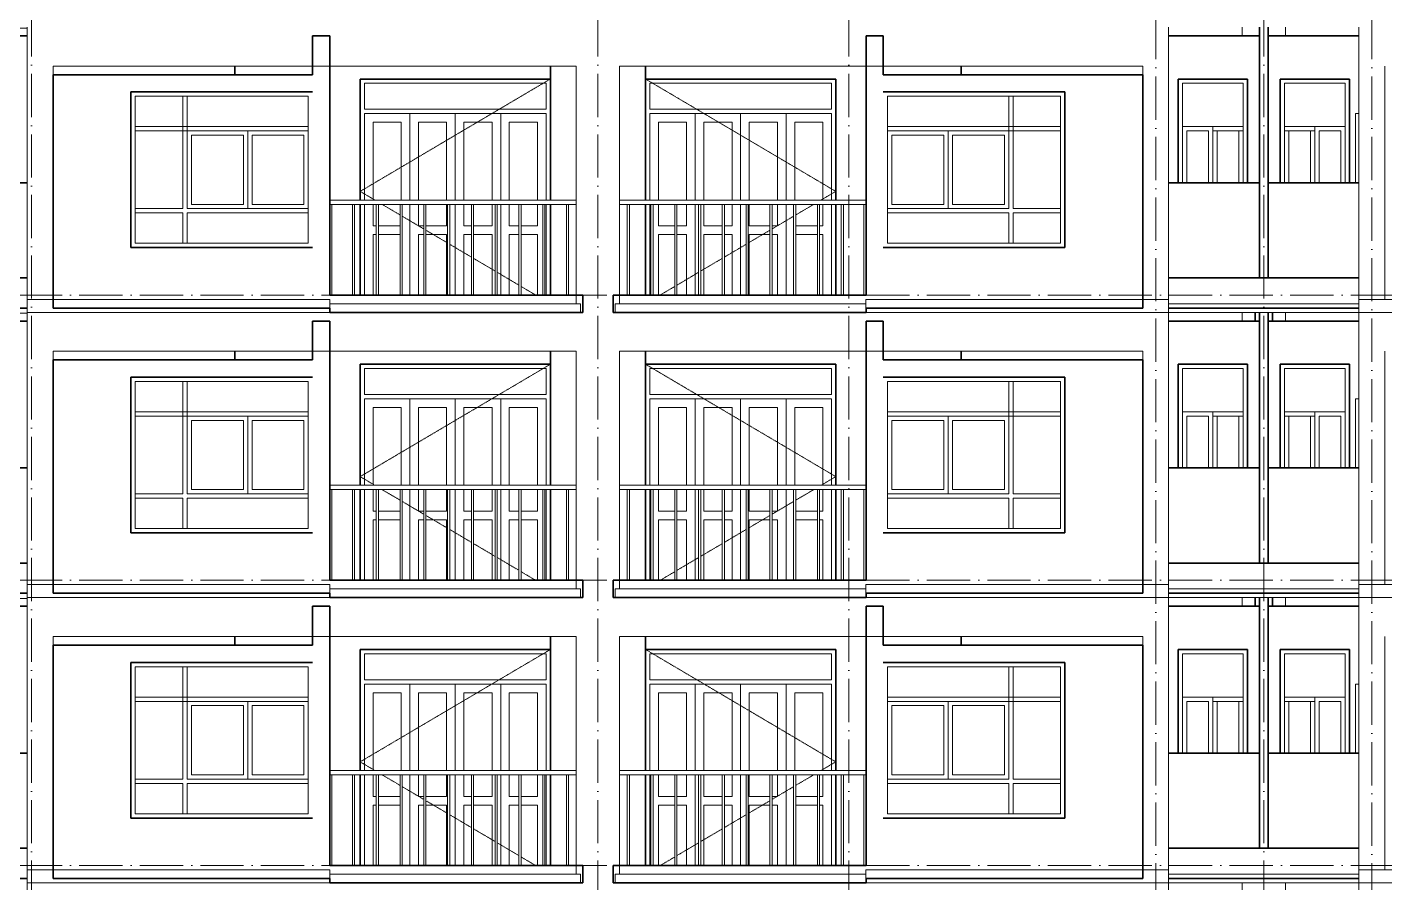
# Model space of a CAD drawing. Header units: millimetres. Extents: x -20608 to 106651, y -8981 to 93550.
# Drawn here: x 10400 to 26101, y 54700 to 64600 of the extents above; entities that cross this region are included whole.
import ezdxf

# ---------------------------------------------------------------- set-up
doc = ezdxf.new("R2010")
doc.units = ezdxf.units.MM
doc.linetypes.add('Dash 1_16__2_', pattern=[3.175, 1.5875, -1.5875])
doc.linetypes.add('Grid Line', pattern=[14, 10, -2, 0, -2])
for name, color, linetype, lineweight in [('CUA', 31, 'Continuous', 9), ('NET CAT', 3, 'Continuous', 5), ('NET CATConcrete', 3, 'Continuous', 5), ('NET THAY 1', 41, 'Continuous', 5), ('NET THAY 2', 55, 'Continuous', 5), ('NET-THAY', 2, 'Continuous', 9), ('TRUC', 225, 'Continuous', 5)]:
    doc.layers.add(name, color=color, linetype=linetype, lineweight=lineweight)

# ---------------------------------------------------------------- blocks, each defined once
blk = doc.blocks.new('CUA LO GIA - DB6-60239-MẶT ĐỨNG 1-14')
at = {"layer": 'CUA', "color": 90, "linetype": 'Dash 1_16__2_'}
for p, q in [((14251, 23100), (16451, 24400)), ((14251, 23100), (14420, 23000)), ((14504, 22950), (14712, 22828)), ((14737, 22813), (14987, 22665)), ((15012, 22650), (15262, 22503)), ((15287, 22488), (15537, 22340)), ((15562, 22325), (15812, 22178)), ((15837, 22163), (16087, 22015)), ((16112, 22000), (16281, 21900))]:
    blk.add_line(p, q, dxfattribs=at)
at = {"layer": 'CUA', "color": 90}
for p, q in [((16451, 24400), (14251, 24400)), ((14251, 24400), (14251, 23000)), ((14301, 24050), (14301, 24350)), ((14301, 24350), (16401, 24350)), ((16401, 24350), (16401, 24050)), ((16401, 24050), (14301, 24050)), ((14301, 24000), (16401, 24000)), ((14301, 23000), (14301, 24000)), ((14401, 23900), (14401, 23000)), ((14401, 23900), (14726, 23900)), ((14726, 23000), (14726, 23900)), ((14826, 23000), (14826, 24000)), ((15351, 24000), (14826, 24000)), ((14926, 23900), (15251, 23900)), ((14926, 23900), (14926, 23000)), ((15251, 23000), (15251, 23900)), ((15351, 24000), (15351, 23000)), ((15876, 24000), (15351, 24000)), ((15351, 23000), (15351, 24000)), ((15451, 23900), (15451, 23000)), ((15451, 23900), (15776, 23900)), ((15776, 23000), (15776, 23900)), ((15876, 24000), (15876, 23000)), ((15976, 23900), (16301, 23900)), ((15976, 23900), (15976, 23000)), ((16301, 23000), (16301, 23900)), ((16401, 24000), (16401, 23000)), ((14251, 22950), (14251, 21900)), ((14301, 21900), (14301, 22950)), ((14401, 22950), (14401, 22700)), ((14826, 21900), (14826, 22950)), ((14926, 22950), (14926, 22700)), ((15251, 22700), (15251, 22950)), ((15351, 22950), (15351, 21900)), ((15351, 21900), (15351, 22950)), ((15451, 22950), (15451, 22700)), ((15776, 22700), (15776, 22950)), ((15876, 22950), (15876, 21900)), ((15976, 22950), (15976, 22700)), ((16301, 22700), (16301, 22950)), ((16401, 22950), (16401, 21900)), ((14401, 22700), (14437, 22700)), ((14462, 22700), (14712, 22700)), ((14926, 22700), (14987, 22700)), ((15012, 22700), (15251, 22700)), ((15451, 22700), (15537, 22700)), ((15562, 22700), (15776, 22700)), ((15976, 22700), (16087, 22700)), ((16112, 22700), (16301, 22700)), ((14437, 22600), (14401, 22600)), ((14401, 22600), (14401, 21900)), ((14712, 22600), (14462, 22600)), ((14926, 22600), (14926, 21900)), ((14987, 22600), (14926, 22600)), ((15251, 22600), (15012, 22600)), ((15251, 21900), (15251, 22600)), ((15537, 22600), (15451, 22600)), ((15451, 22600), (15451, 21900)), ((15776, 22600), (15562, 22600)), ((15776, 21900), (15776, 22600)), ((15976, 22600), (15976, 21900)), ((16087, 22600), (15976, 22600)), ((16301, 22600), (16112, 22600)), ((16301, 21900), (16301, 22600))]:
    blk.add_line(p, q, dxfattribs=at)
blk = doc.blocks.new('X-PHONG NGU 2 - X-PHONG NGU 2_Recovery_-201132-MẶT ĐỨNG 1-14')
at = {"layer": 'CUA', "color": 90}
for p, q in [((11651, 24200), (13651, 24200)), ((11651, 24200), (11651, 22500)), ((12251, 24200), (12201, 24200)), ((12201, 22900), (12201, 24200)), ((12251, 24200), (12251, 22900)), ((13651, 22500), (13651, 24200)), ((13651, 23850), (11651, 23850)), ((11651, 23850), (11651, 23800)), ((11651, 23800), (13651, 23800)), ((12301, 23750), (12301, 22950)), ((12301, 23750), (12901, 23750)), ((12901, 22950), (12901, 23750)), ((12951, 22900), (12951, 23800)), ((13651, 23800), (12951, 23800)), ((13001, 23750), (13601, 23750)), ((13001, 23750), (13001, 22950)), ((13601, 22950), (13601, 23750)), ((13651, 23800), (13651, 23850)), ((13651, 23800), (13651, 22900)), ((12301, 22950), (12901, 22950)), ((13001, 22950), (13601, 22950)), ((11651, 22900), (12201, 22900)), ((11651, 22850), (11651, 22900)), ((12201, 22850), (11651, 22850)), ((12201, 22500), (12201, 22850)), ((12251, 22900), (13651, 22900)), ((12251, 22850), (12251, 22500)), ((13651, 22850), (12251, 22850)), ((13651, 22900), (12951, 22900)), ((13651, 22900), (13651, 22850)), ((11651, 22500), (13651, 22500)), ((12251, 22500), (12201, 22500))]:
    blk.add_line(p, q, dxfattribs=at)
blk = doc.blocks.new('Railing - 25mm-77671-MẶT ĐỨNG 1-14')
at = {"layer": 'NET THAY 2', "color": 90, "lineweight": 9}
for p, q in [((16637, 21900), (16637, 22950)), ((16662, 21900), (16662, 22950))]:
    blk.add_line(p, q, dxfattribs=at)
blk = doc.blocks.new('Railing - 25mm-V410-MẶT ĐỨNG 1-14')
at = {"layer": 'NET THAY 2', "color": 90, "lineweight": 9}
blk.add_line((13924, 21900), (13924, 22950), dxfattribs=at)
blk = doc.blocks.new('Railing - Railing-V461-MẶT ĐỨNG 1-14')
for name, p in [('Railing - 25mm-V410-MẶT ĐỨNG 1-14', (0, 3300)), ('Railing - 25mm-77671-MẶT ĐỨNG 1-14', (-2475, 3300)), ('Railing - 25mm-77671-MẶT ĐỨNG 1-14', (-2200, 3300)), ('Railing - 25mm-77671-MẶT ĐỨNG 1-14', (-1925, 3300)), ('Railing - 25mm-77671-MẶT ĐỨNG 1-14', (-1650, 3300)), ('Railing - 25mm-77671-MẶT ĐỨNG 1-14', (-1375, 3300)), ('Railing - 25mm-77671-MẶT ĐỨNG 1-14', (-1100, 3300)), ('Railing - 25mm-77671-MẶT ĐỨNG 1-14', (-825, 3300)), ('Railing - 25mm-77671-MẶT ĐỨNG 1-14', (-550, 3300)), ('Railing - 25mm-77671-MẶT ĐỨNG 1-14', (-275, 3300)), ('Railing - 25mm-77671-MẶT ĐỨNG 1-14', (0, 3300))]:
    blk.add_blockref(name, p)
blk = doc.blocks.new('Top Rail Type - Top Rail_Internal_-227118-MẶT ĐỨNG 1-14')
at = {"layer": 'NET THAY 1', "color": 90, "lineweight": 9}
for p, q in [((16751, 23000), (13901, 23000)), ((16751, 22950), (13901, 22950))]:
    blk.add_line(p, q, dxfattribs=at)
blk = doc.blocks.new('CUA LO GIA - DB6-202766-MẶT ĐỨNG 1-14')
at = {"layer": 'CUA', "color": 90, "linetype": 'Dash 1_16__2_'}
for p, q in [((19751, 23100), (17551, 24400)), ((19751, 23100), (19581, 23000)), ((19497, 22950), (19289, 22828)), ((19264, 22813), (19014, 22665)), ((18989, 22650), (18739, 22503)), ((18714, 22488), (18464, 22340)), ((18439, 22325), (18189, 22178)), ((18164, 22163), (17914, 22015)), ((17889, 22000), (17720, 21900))]:
    blk.add_line(p, q, dxfattribs=at)
at = {"layer": 'CUA', "color": 90}
for p, q in [((19751, 24400), (17551, 24400)), ((17601, 24050), (17601, 24350)), ((17601, 24350), (19701, 24350)), ((19701, 24350), (19701, 24050)), ((19751, 23000), (19751, 24400)), ((19701, 24050), (17601, 24050)), ((17601, 23000), (17601, 24000)), ((17601, 24000), (19701, 24000)), ((17701, 23900), (17701, 23000)), ((17701, 23900), (18026, 23900)), ((18026, 23000), (18026, 23900)), ((18126, 23000), (18126, 24000)), ((18651, 24000), (18126, 24000)), ((18226, 23900), (18551, 23900)), ((18226, 23900), (18226, 23000)), ((18551, 23000), (18551, 23900)), ((19176, 24000), (18651, 24000)), ((18651, 23000), (18651, 24000)), ((18651, 24000), (18651, 23000)), ((18751, 23900), (18751, 23000)), ((18751, 23900), (19076, 23900)), ((19076, 23000), (19076, 23900)), ((19176, 24000), (19176, 23000)), ((19276, 23900), (19601, 23900)), ((19276, 23900), (19276, 23000)), ((19601, 23000), (19601, 23900)), ((19701, 24000), (19701, 23000)), ((17601, 21900), (17601, 22950)), ((17701, 22950), (17701, 22700)), ((18026, 22700), (18026, 22950)), ((18126, 21900), (18126, 22950)), ((18226, 22950), (18226, 22700)), ((18551, 22700), (18551, 22950)), ((18651, 21900), (18651, 22950)), ((18651, 22950), (18651, 21900)), ((18751, 22950), (18751, 22700)), ((19076, 22700), (19076, 22950)), ((19176, 22950), (19176, 21900)), ((19601, 22700), (19601, 22950)), ((19701, 22950), (19701, 21900)), ((19751, 21900), (19751, 22950)), ((17701, 22700), (17889, 22700)), ((17914, 22700), (18026, 22700)), ((18226, 22700), (18439, 22700)), ((18464, 22700), (18551, 22700)), ((18751, 22700), (18989, 22700)), ((19014, 22700), (19076, 22700)), ((19289, 22700), (19539, 22700)), ((19564, 22700), (19601, 22700)), ((17889, 22600), (17701, 22600)), ((17701, 22600), (17701, 21900)), ((18026, 22600), (17914, 22600)), ((18026, 21900), (18026, 22600)), ((18226, 22600), (18226, 21900)), ((18439, 22600), (18226, 22600)), ((18551, 22600), (18464, 22600)), ((18551, 21900), (18551, 22600)), ((18989, 22600), (18751, 22600)), ((18751, 22600), (18751, 21900)), ((19076, 22600), (19014, 22600)), ((19076, 21900), (19076, 22600)), ((19539, 22600), (19289, 22600)), ((19601, 22600), (19564, 22600)), ((19601, 21900), (19601, 22600))]:
    blk.add_line(p, q, dxfattribs=at)
blk = doc.blocks.new('X-PHONG NGU 2 - X-PHONG NGU 2_Recovery_-V411-MẶT ĐỨNG 1-14')
at = {"layer": 'CUA', "color": 90}
for p, q in [((20351, 24200), (20351, 22500)), ((20351, 24200), (22351, 24200)), ((21801, 24200), (21751, 24200)), ((21751, 22900), (21751, 24200)), ((21801, 24200), (21801, 22900)), ((22351, 22500), (22351, 24200)), ((20351, 23850), (20351, 23800)), ((22351, 23850), (20351, 23850)), ((20351, 23800), (22351, 23800)), ((21051, 23800), (20351, 23800)), ((20351, 22900), (20351, 23800)), ((20401, 23750), (20401, 22950)), ((20401, 23750), (21001, 23750)), ((21001, 22950), (21001, 23750)), ((21051, 23800), (21051, 22900)), ((21101, 23750), (21701, 23750)), ((21101, 23750), (21101, 22950)), ((21701, 22950), (21701, 23750)), ((22351, 23800), (22351, 23850)), ((20401, 22950), (21001, 22950)), ((21101, 22950), (21701, 22950)), ((20351, 22900), (21751, 22900)), ((20351, 22850), (20351, 22900)), ((21051, 22900), (20351, 22900)), ((21751, 22850), (20351, 22850)), ((21751, 22500), (21751, 22850)), ((21801, 22900), (22351, 22900)), ((21801, 22850), (21801, 22500)), ((22351, 22850), (21801, 22850)), ((22351, 22900), (22351, 22850)), ((20351, 22500), (22351, 22500)), ((21801, 22500), (21751, 22500))]:
    blk.add_line(p, q, dxfattribs=at)
blk = doc.blocks.new('X-PHONG NGU 1 - X-PHONG NGU 850-202769-MẶT ĐỨNG 1-14')
at = {"layer": 'CUA', "color": 90}
for p, q in [((23711, 23200), (23711, 24400)), ((24511, 24400), (23711, 24400)), ((23761, 24350), (23761, 23200)), ((23761, 24350), (24461, 24350)), ((24461, 23200), (24461, 24350)), ((24511, 24400), (24511, 23200)), ((24111, 23850), (23761, 23850)), ((23761, 23200), (23761, 23850)), ((23811, 23800), (23811, 23200)), ((23811, 23800), (24061, 23800)), ((24061, 23200), (24061, 23800)), ((24111, 23850), (24111, 23200)), ((24111, 23850), (24461, 23850)), ((24111, 23800), (24461, 23800)), ((24161, 23800), (24411, 23800)), ((24161, 23800), (24161, 23200)), ((24411, 23200), (24411, 23800))]:
    blk.add_line(p, q, dxfattribs=at)
blk = doc.blocks.new('Railing - Railing-227121-MẶT ĐỨNG 1-14')
at = {"extrusion": (0, 0, -1), "zscale": -1}
for name, p in [('Railing - 25mm-77671-MẶT ĐỨNG 1-14', (-34001, 0)), ('Railing - 25mm-77671-MẶT ĐỨNG 1-14', (-34276, 0)), ('Railing - 25mm-77671-MẶT ĐỨNG 1-14', (-34551, 0)), ('Railing - 25mm-77671-MẶT ĐỨNG 1-14', (-34826, 0)), ('Railing - 25mm-77671-MẶT ĐỨNG 1-14', (-35101, 0)), ('Railing - 25mm-77671-MẶT ĐỨNG 1-14', (-35376, 0)), ('Railing - 25mm-77671-MẶT ĐỨNG 1-14', (-35651, 0)), ('Railing - 25mm-77671-MẶT ĐỨNG 1-14', (-35926, 0)), ('Railing - 25mm-77671-MẶT ĐỨNG 1-14', (-36201, 0)), ('Railing - 25mm-77671-MẶT ĐỨNG 1-14', (-36476, 0)), ('Railing - 25mm-V410-MẶT ĐỨNG 1-14', (-34001, 0))]:
    blk.add_blockref(name, p, dxfattribs=at)
blk = doc.blocks.new('Top Rail Type - Top Rail_Internal_-227122-MẶT ĐỨNG 1-14')
at = {"layer": 'NET THAY 1', "color": 90, "lineweight": 9}
for p, q in [((20101, 23000), (17251, 23000)), ((17251, 22950), (20101, 22950))]:
    blk.add_line(p, q, dxfattribs=at)
blk = doc.blocks.new('X-PHONG NGU 1 - X-PHONG NGU 850-201135-MẶT ĐỨNG 1-14')
at = {"layer": 'CUA', "color": 90}
for p, q in [((10291, 24400), (9491, 24400)), ((9491, 23200), (9491, 24400)), ((9541, 24350), (9541, 23200)), ((9541, 24350), (10241, 24350)), ((10241, 23200), (10241, 24350)), ((10291, 24400), (10291, 23200)), ((9541, 23850), (9891, 23850)), ((9541, 23800), (9891, 23800)), ((9591, 23800), (9591, 23200)), ((9591, 23800), (9841, 23800)), ((9841, 23200), (9841, 23800)), ((9891, 23200), (9891, 23850)), ((10241, 23850), (9891, 23850)), ((9941, 23800), (10191, 23800)), ((9941, 23800), (9941, 23200)), ((10191, 23200), (10191, 23800)), ((10241, 23850), (10241, 23200))]:
    blk.add_line(p, q, dxfattribs=at)
blk = doc.blocks.new('CUA SAN PHOI LUA - CUA SAN PHOI LUA-201133-MẶT ĐỨNG 1-14')
at = {"layer": 'CUA', "color": 90}
for p in [(25761, 23200), (25801, 24000)]:
    blk.add_line(p, (25761, 24000), dxfattribs=at)
blk = doc.blocks.new('ALC1807-ASCENT PLAZA-TANG DIEN HINH-TANG 5_rvt-11-MẶT ĐỨNG 1-14')
at = {"layer": 'NET-THAY', "color": 50, "lineweight": 35}
for p, q in [((24601, 57900), (24601, 58000)), ((24651, 55100), (24651, 58000)), ((24751, 58000), (24751, 55100)), ((24801, 58000), (24801, 57900)), ((10401, 57900), (9341, 57900)), ((13701, 57450), (13701, 57900)), ((13701, 57900), (13901, 57900)), ((13901, 57900), (13901, 54900)), ((20101, 54900), (20101, 57900)), ((20101, 57900), (20301, 57900)), ((20301, 57900), (20301, 57450)), ((24651, 57900), (23601, 57900)), ((25801, 57900), (24751, 57900)), ((12801, 57450), (12801, 57550)), ((16451, 57550), (16451, 56000)), ((17551, 56000), (17551, 57550)), ((21201, 57550), (21201, 57450)), ((13701, 57450), (10701, 57450)), ((10701, 57450), (10701, 54750)), ((14251, 56000), (14251, 57400)), ((14251, 57400), (16451, 57400)), ((17551, 57400), (19751, 57400)), ((19751, 57400), (19751, 56000)), ((23301, 57450), (20301, 57450)), ((23301, 54750), (23301, 57450)), ((23711, 57400), (24511, 57400)), ((23711, 56200), (23711, 57400)), ((24511, 57400), (24511, 56200)), ((24891, 57400), (25691, 57400)), ((24891, 56200), (24891, 57400)), ((25691, 57400), (25691, 56200)), ((11601, 55450), (11601, 57250)), ((11601, 57250), (13701, 57250)), ((20301, 57250), (22401, 57250)), ((22401, 57250), (22401, 55450)), ((10401, 56200), (9341, 56200)), ((24651, 56200), (23601, 56200)), ((25801, 56200), (24751, 56200)), ((14251, 54900), (14251, 55950)), ((16451, 55950), (16451, 54900)), ((17551, 54900), (17551, 55950)), ((19751, 55950), (19751, 54900)), ((13701, 55450), (11601, 55450)), ((22401, 55450), (20301, 55450)), ((10401, 55100), (9341, 55100)), ((24751, 55100), (23601, 55100)), ((25801, 55100), (24751, 55100)), ((16826, 54900), (13901, 54900)), ((16826, 54700), (16826, 54900)), ((20101, 54900), (17176, 54900)), ((17176, 54900), (17176, 54700)), ((9351, 54750), (10401, 54750)), ((10701, 54750), (13701, 54750)), ((13901, 54750), (13701, 54750)), ((13901, 54750), (13901, 54700)), ((13901, 54700), (16826, 54700)), ((17176, 54700), (20101, 54700)), ((20301, 54750), (20101, 54750)), ((20101, 54700), (20101, 54750)), ((20301, 54750), (23301, 54750)), ((23601, 54750), (24751, 54750)), ((24751, 54750), (25801, 54750))]:
    blk.add_line(p, q, dxfattribs=at)
at = {"color": 50, "lineweight": 35}
for name, p in [('CUA LO GIA - DB6-60239-MẶT ĐỨNG 1-14', (0, 33000)), ('CUA LO GIA - DB6-202766-MẶT ĐỨNG 1-14', (0, 33000)), ('X-PHONG NGU 1 - X-PHONG NGU 850-202769-MẶT ĐỨNG 1-14', (0, 33000)), ('X-PHONG NGU 1 - X-PHONG NGU 850-201135-MẶT ĐỨNG 1-14', (15400, 33000)), ('X-PHONG NGU 2 - X-PHONG NGU 2_Recovery_-201132-MẶT ĐỨNG 1-14', (0, 33000)), ('X-PHONG NGU 2 - X-PHONG NGU 2_Recovery_-V411-MẶT ĐỨNG 1-14', (0, 33000)), ('CUA SAN PHOI LUA - CUA SAN PHOI LUA-201133-MẶT ĐỨNG 1-14', (0, 33000)), ('Top Rail Type - Top Rail_Internal_-227118-MẶT ĐỨNG 1-14', (0, 33000)), ('Railing - Railing-V461-MẶT ĐỨNG 1-14', (0, 29700)), ('Top Rail Type - Top Rail_Internal_-227122-MẶT ĐỨNG 1-14', (0, 33000)), ('Railing - Railing-227121-MẶT ĐỨNG 1-14', (0, 33000))]:
    blk.add_blockref(name, p, dxfattribs=at)
blk = doc.blocks.new('ALC1807-ASCENT PLAZA-TANG DIEN HINH-TANG 5_rvt-12-MẶT ĐỨNG 1-14')
at = {"layer": 'NET-THAY', "color": 50, "lineweight": 35}
for p, q in [((24601, 61200), (24601, 61300)), ((24651, 58400), (24651, 61300)), ((24751, 61300), (24751, 58400)), ((24801, 61300), (24801, 61200)), ((10401, 61200), (9341, 61200)), ((13701, 60750), (13701, 61200)), ((13701, 61200), (13901, 61200)), ((13901, 61200), (13901, 58200)), ((20101, 58200), (20101, 61200)), ((20101, 61200), (20301, 61200)), ((20301, 61200), (20301, 60750)), ((24651, 61200), (23601, 61200)), ((25801, 61200), (24751, 61200)), ((12801, 60750), (12801, 60850)), ((16451, 60850), (16451, 59300)), ((17551, 59300), (17551, 60850)), ((21201, 60850), (21201, 60750)), ((13701, 60750), (10701, 60750)), ((10701, 60750), (10701, 58050)), ((14251, 59300), (14251, 60700)), ((14251, 60700), (16451, 60700)), ((17551, 60700), (19751, 60700)), ((19751, 60700), (19751, 59300)), ((23301, 60750), (20301, 60750)), ((23301, 58050), (23301, 60750)), ((23711, 60700), (24511, 60700)), ((23711, 59500), (23711, 60700)), ((24511, 60700), (24511, 59500)), ((24891, 60700), (25691, 60700)), ((24891, 59500), (24891, 60700)), ((25691, 60700), (25691, 59500)), ((11601, 58750), (11601, 60550)), ((11601, 60550), (13701, 60550)), ((20301, 60550), (22401, 60550)), ((22401, 60550), (22401, 58750)), ((10401, 59500), (9341, 59500)), ((24651, 59500), (23601, 59500)), ((25801, 59500), (24751, 59500)), ((14251, 58200), (14251, 59250)), ((16451, 59250), (16451, 58200)), ((17551, 58200), (17551, 59250)), ((19751, 59250), (19751, 58200)), ((13701, 58750), (11601, 58750)), ((22401, 58750), (20301, 58750)), ((10401, 58400), (9341, 58400)), ((24751, 58400), (23601, 58400)), ((25801, 58400), (24751, 58400)), ((16826, 58200), (13901, 58200)), ((16826, 58000), (16826, 58200)), ((20101, 58200), (17176, 58200)), ((17176, 58200), (17176, 58000)), ((9351, 58050), (10401, 58050)), ((10701, 58050), (13701, 58050)), ((13901, 58050), (13701, 58050)), ((13901, 58050), (13901, 58000)), ((13901, 58000), (16826, 58000)), ((17176, 58000), (20101, 58000)), ((20301, 58050), (20101, 58050)), ((20101, 58000), (20101, 58050)), ((20301, 58050), (23301, 58050)), ((23601, 58050), (24751, 58050)), ((24751, 58050), (25801, 58050))]:
    blk.add_line(p, q, dxfattribs=at)
at = {"layer": 'NET-THAY', "color": 90}
blk.add_line((9341, 57990), (10401, 57990), dxfattribs=at)
at = {"color": 50, "lineweight": 35}
for name, p in [('CUA LO GIA - DB6-60239-MẶT ĐỨNG 1-14', (0, 36300)), ('CUA LO GIA - DB6-202766-MẶT ĐỨNG 1-14', (0, 36300)), ('X-PHONG NGU 1 - X-PHONG NGU 850-202769-MẶT ĐỨNG 1-14', (0, 36300)), ('X-PHONG NGU 1 - X-PHONG NGU 850-201135-MẶT ĐỨNG 1-14', (15400, 36300)), ('X-PHONG NGU 2 - X-PHONG NGU 2_Recovery_-201132-MẶT ĐỨNG 1-14', (0, 36300)), ('X-PHONG NGU 2 - X-PHONG NGU 2_Recovery_-V411-MẶT ĐỨNG 1-14', (0, 36300)), ('CUA SAN PHOI LUA - CUA SAN PHOI LUA-201133-MẶT ĐỨNG 1-14', (0, 36300)), ('Top Rail Type - Top Rail_Internal_-227118-MẶT ĐỨNG 1-14', (0, 36300)), ('Railing - Railing-V461-MẶT ĐỨNG 1-14', (0, 33000)), ('Top Rail Type - Top Rail_Internal_-227122-MẶT ĐỨNG 1-14', (0, 36300)), ('Railing - Railing-227121-MẶT ĐỨNG 1-14', (0, 36300))]:
    blk.add_blockref(name, p, dxfattribs=at)
blk = doc.blocks.new('ALC1807-ASCENT PLAZA-TANG DIEN HINH-TANG 5_rvt-13-MẶT ĐỨNG 1-14')
at = {"layer": 'NET-THAY', "color": 50, "lineweight": 35}
for p, q in [((24651, 61700), (24651, 64600)), ((24751, 64600), (24751, 61700)), ((10401, 64500), (9341, 64500)), ((13701, 64050), (13701, 64500)), ((13701, 64500), (13901, 64500)), ((13901, 64500), (13901, 61500)), ((20101, 61500), (20101, 64500)), ((20101, 64500), (20301, 64500)), ((20301, 64500), (20301, 64050)), ((24651, 64500), (23601, 64500)), ((25801, 64500), (24751, 64500)), ((12801, 64050), (12801, 64150)), ((16451, 64150), (16451, 62600)), ((17551, 62600), (17551, 64150)), ((21201, 64150), (21201, 64050)), ((13701, 64050), (10701, 64050)), ((10701, 64050), (10701, 61350)), ((14251, 62600), (14251, 64000)), ((14251, 64000), (16451, 64000)), ((17551, 64000), (19751, 64000)), ((19751, 64000), (19751, 62600)), ((23301, 64050), (20301, 64050)), ((23301, 61350), (23301, 64050)), ((23711, 64000), (24511, 64000)), ((23711, 62800), (23711, 64000)), ((24511, 64000), (24511, 62800)), ((24891, 64000), (25691, 64000)), ((24891, 62800), (24891, 64000)), ((25691, 64000), (25691, 62800)), ((11601, 62050), (11601, 63850)), ((11601, 63850), (13701, 63850)), ((20301, 63850), (22401, 63850)), ((22401, 63850), (22401, 62050)), ((10401, 62800), (9341, 62800)), ((24651, 62800), (23601, 62800)), ((25801, 62800), (24751, 62800)), ((14251, 61500), (14251, 62550)), ((16451, 62550), (16451, 61500)), ((17551, 61500), (17551, 62550)), ((19751, 62550), (19751, 61500)), ((13701, 62050), (11601, 62050)), ((22401, 62050), (20301, 62050)), ((10401, 61700), (9341, 61700)), ((24751, 61700), (23601, 61700)), ((25801, 61700), (24751, 61700)), ((16826, 61500), (13901, 61500)), ((16826, 61300), (16826, 61500)), ((20101, 61500), (17176, 61500)), ((17176, 61500), (17176, 61300)), ((9351, 61350), (10401, 61350)), ((10701, 61350), (13701, 61350)), ((13901, 61350), (13701, 61350)), ((13901, 61350), (13901, 61300)), ((13901, 61300), (16826, 61300)), ((17176, 61300), (20101, 61300)), ((20301, 61350), (20101, 61350)), ((20101, 61300), (20101, 61350)), ((20301, 61350), (23301, 61350)), ((23601, 61350), (24751, 61350)), ((24751, 61350), (25801, 61350))]:
    blk.add_line(p, q, dxfattribs=at)
at = {"layer": 'NET-THAY', "color": 90}
blk.add_line((9341, 61290), (10401, 61290), dxfattribs=at)
at = {"color": 50, "lineweight": 35}
for name, p in [('CUA LO GIA - DB6-60239-MẶT ĐỨNG 1-14', (0, 39600)), ('CUA LO GIA - DB6-202766-MẶT ĐỨNG 1-14', (0, 39600)), ('X-PHONG NGU 1 - X-PHONG NGU 850-202769-MẶT ĐỨNG 1-14', (0, 39600)), ('X-PHONG NGU 1 - X-PHONG NGU 850-201135-MẶT ĐỨNG 1-14', (15400, 39600)), ('X-PHONG NGU 2 - X-PHONG NGU 2_Recovery_-201132-MẶT ĐỨNG 1-14', (0, 39600)), ('X-PHONG NGU 2 - X-PHONG NGU 2_Recovery_-V411-MẶT ĐỨNG 1-14', (0, 39600)), ('CUA SAN PHOI LUA - CUA SAN PHOI LUA-201133-MẶT ĐỨNG 1-14', (0, 39600)), ('Top Rail Type - Top Rail_Internal_-227118-MẶT ĐỨNG 1-14', (0, 39600)), ('Railing - Railing-V461-MẶT ĐỨNG 1-14', (0, 36300)), ('Top Rail Type - Top Rail_Internal_-227122-MẶT ĐỨNG 1-14', (0, 39600)), ('Railing - Railing-227121-MẶT ĐỨNG 1-14', (0, 39600))]:
    blk.add_blockref(name, p, dxfattribs=at)
blk = doc.blocks.new('ALC1807-ASCENT PLAZA-TANG DIEN HINH-TANG 5_rvt-14-MẶT ĐỨNG 1-14')
at = {"layer": 'NET-THAY', "color": 90}
blk.add_line((9341, 64590), (10401, 64590), dxfattribs=at)

msp = doc.modelspace()

# ---------------------------------------------------------------- linework, layer by layer
at = {"layer": 'NET CAT'}
for p, q in [((10400.5, 61450), (10400.5, 64600)), ((23600.5, 64600), (23600.5, 61450)), ((24450.5, 64600), (24450.5, 64500)), ((24950.5, 64600), (24950.5, 64500)), ((25800.5, 64600), (25800.5, 61450)), ((10700.5, 61450), (10700.5, 64150)), ((16750.5, 64150), (16750.5, 61400)), ((17250.5, 64150), (17250.5, 61400)), ((23300.5, 64150), (23300.5, 61450)), ((26100.5, 64150), (26100.5, 61450)), ((10700.5, 61450), (10400.5, 61450)), ((16750.5, 61400), (16800.5, 61400)), ((16800.5, 61400), (16800.5, 61300)), ((17200.5, 61300), (17200.5, 61400)), ((17200.5, 61400), (17250.5, 61400)), ((23600.5, 61450), (23300.5, 61450)), ((26100.5, 61450), (25800.5, 61450)), ((10400.5, 58150), (10400.5, 61300)), ((10400.5, 61300), (10700.5, 61300)), ((16800.5, 61300), (16750.5, 61300)), ((17250.5, 61300), (17200.5, 61300)), ((23300.5, 61300), (23600.5, 61300)), ((23600.5, 61300), (23600.5, 58150)), ((24450.5, 61300), (24450.5, 61200)), ((24950.5, 61300), (24950.5, 61200)), ((25800.5, 61300), (26100.5, 61300)), ((25800.5, 61300), (25800.5, 58150)), ((10700.5, 58150), (10700.5, 60850)), ((16750.5, 60850), (16750.5, 58100)), ((17250.5, 60850), (17250.5, 58100)), ((23300.5, 60850), (23300.5, 58150)), ((26100.5, 60850), (26100.5, 58150)), ((10700.5, 58150), (10400.5, 58150)), ((16750.5, 58100), (16800.5, 58100)), ((16800.5, 58100), (16800.5, 58000)), ((17200.5, 58000), (17200.5, 58100)), ((17200.5, 58100), (17250.5, 58100)), ((23600.5, 58150), (23300.5, 58150)), ((26100.5, 58150), (25800.5, 58150)), ((10400.5, 54850), (10400.5, 58000)), ((10400.5, 58000), (10700.5, 58000)), ((16800.5, 58000), (16750.5, 58000)), ((17250.5, 58000), (17200.5, 58000)), ((23300.5, 58000), (23600.5, 58000)), ((23600.5, 58000), (23600.5, 54850)), ((24450.5, 58000), (24450.5, 57900)), ((24950.5, 58000), (24950.5, 57900)), ((25800.5, 58000), (26100.5, 58000)), ((25800.5, 58000), (25800.5, 54850)), ((10700.5, 54850), (10700.5, 57550)), ((16750.5, 57550), (16750.5, 54800)), ((17250.5, 57550), (17250.5, 54800)), ((23300.5, 57550), (23300.5, 54850)), ((26100.5, 57550), (26100.5, 54850)), ((10700.5, 54850), (10400.5, 54850)), ((16750.5, 54800), (16800.5, 54800)), ((16800.5, 54800), (16800.5, 54700)), ((17200.5, 54700), (17200.5, 54800)), ((17200.5, 54800), (17250.5, 54800)), ((23600.5, 54850), (23300.5, 54850)), ((26100.5, 54850), (25800.5, 54850)), ((10400.5, 51550), (10400.5, 54700)), ((10400.5, 54700), (10700.5, 54700)), ((16800.5, 54700), (16750.5, 54700)), ((17250.5, 54700), (17200.5, 54700)), ((23300.5, 54700), (23600.5, 54700)), ((23600.5, 54700), (23600.5, 51550)), ((24450.5, 54700), (24450.5, 54600)), ((24950.5, 54700), (24950.5, 54600)), ((25800.5, 54700), (26100.5, 54700)), ((25800.5, 54700), (25800.5, 51550))]:
    msp.add_line(p, q, dxfattribs=at)
at = {"layer": 'NET CATConcrete'}
for p, q in [((13900.5, 64150), (10700.5, 64150)), ((16750.5, 64150), (13900.5, 64150)), ((20100.5, 64150), (17250.5, 64150)), ((23300.5, 64150), (20100.5, 64150)), ((13900.5, 61300), (10700.5, 61300)), ((16750.5, 61300), (13900.5, 61300)), ((20100.5, 61300), (17250.5, 61300)), ((23300.5, 61300), (20100.5, 61300)), ((13900.5, 60850), (10700.5, 60850)), ((16750.5, 60850), (13900.5, 60850)), ((20100.5, 60850), (17250.5, 60850)), ((23300.5, 60850), (20100.5, 60850)), ((13900.5, 58000), (10700.5, 58000)), ((16750.5, 58000), (13900.5, 58000)), ((20100.5, 58000), (17250.5, 58000)), ((23300.5, 58000), (20100.5, 58000)), ((13900.5, 57550), (10700.5, 57550)), ((16750.5, 57550), (13900.5, 57550)), ((20100.5, 57550), (17250.5, 57550)), ((23300.5, 57550), (20100.5, 57550)), ((13900.5, 54700), (10700.5, 54700)), ((16750.5, 54700), (13900.5, 54700)), ((20100.5, 54700), (17250.5, 54700)), ((23300.5, 54700), (20100.5, 54700))]:
    msp.add_line(p, q, dxfattribs=at)
at = {"layer": 'NET-THAY'}
for p, q in [((10400.5, 61450), (13900.5, 61450)), ((10400.5, 61450), (10400.5, 61300)), ((13900.5, 61450), (13900.5, 61300)), ((13900.5, 61400), (16800.5, 61400)), ((16800.5, 61400), (16800.5, 61300)), ((17200.5, 61400), (20100.5, 61400)), ((17200.5, 61400), (17200.5, 61300)), ((20100.5, 61450), (23600.5, 61450)), ((20100.5, 61450), (20100.5, 61300)), ((23600.5, 61450), (23600.5, 61300)), ((23600.5, 61400), (25800.5, 61400)), ((25800.5, 61450), (29300.5, 61450)), ((25800.5, 61450), (25800.5, 61300)), ((16800.5, 61300), (10400.5, 61300)), ((23600.5, 61300), (17200.5, 61300)), ((41000.5, 61300), (23600.5, 61300)), ((10400.5, 58150), (13900.5, 58150)), ((10400.5, 58150), (10400.5, 58000)), ((13900.5, 58150), (13900.5, 58000)), ((13900.5, 58100), (16800.5, 58100)), ((16800.5, 58100), (16800.5, 58000)), ((17200.5, 58100), (20100.5, 58100)), ((17200.5, 58100), (17200.5, 58000)), ((20100.5, 58150), (23600.5, 58150)), ((20100.5, 58150), (20100.5, 58000)), ((23600.5, 58150), (23600.5, 58000)), ((23600.5, 58100), (25800.5, 58100)), ((25800.5, 58150), (29300.5, 58150)), ((25800.5, 58150), (25800.5, 58000)), ((16800.5, 58000), (10400.5, 58000)), ((25800.5, 58000), (17200.5, 58000)), ((41000.5, 58000), (25800.5, 58000)), ((10400.5, 54850), (13900.5, 54850)), ((10400.5, 54850), (10400.5, 54700)), ((13900.5, 54850), (13900.5, 54700)), ((13900.5, 54800), (16800.5, 54800)), ((16800.5, 54800), (16800.5, 54700)), ((17200.5, 54800), (20100.5, 54800)), ((17200.5, 54800), (17200.5, 54700)), ((20100.5, 54850), (23600.5, 54850)), ((20100.5, 54850), (20100.5, 54700)), ((23600.5, 54850), (23600.5, 54700)), ((23600.5, 54800), (25800.5, 54800)), ((25800.5, 54850), (29300.5, 54850)), ((25800.5, 54850), (25800.5, 54700)), ((16800.5, 54700), (10400.5, 54700)), ((23600.5, 54700), (17200.5, 54700)), ((41000.5, 54700), (23600.5, 54700))]:
    msp.add_line(p, q, dxfattribs=at)
at = {"layer": 'TRUC', "linetype": 'Grid Line', "ltscale": 50}
for p, q in [((10450.5, -4350), (10450.5, 91838.4)), ((17000.5, -4350), (17000.5, 91838.4)), ((19900.5, -4350), (19900.5, 91838.4)), ((23450.5, -5780.6), (23450.5, 91838.4)), ((24700.5, -4350), (24700.5, 91838.4)), ((25950.5, -5780.6), (25950.5, 91838.4)), ((-15600.6, 61500), (103813.4, 61500)), ((-15600.6, 58200), (103813.4, 58200)), ((-15600.6, 54900), (103813.4, 54900))]:
    msp.add_line(p, q, dxfattribs=at)

# ---------------------------------------------------------------- block references
at = {"lineweight": 5}
for name in ['ALC1807-ASCENT PLAZA-TANG DIEN HINH-TANG 5_rvt-14-MẶT ĐỨNG 1-14', 'ALC1807-ASCENT PLAZA-TANG DIEN HINH-TANG 5_rvt-13-MẶT ĐỨNG 1-14', 'ALC1807-ASCENT PLAZA-TANG DIEN HINH-TANG 5_rvt-12-MẶT ĐỨNG 1-14', 'ALC1807-ASCENT PLAZA-TANG DIEN HINH-TANG 5_rvt-11-MẶT ĐỨNG 1-14']:
    msp.add_blockref(name, (0, 0), dxfattribs=at)

doc.saveas('drawing.dxf')
